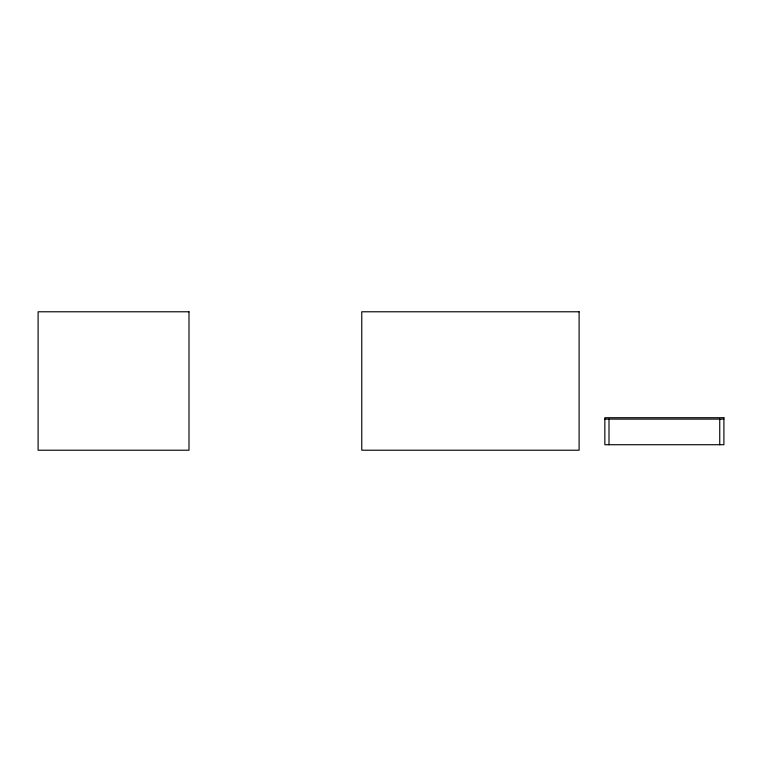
<?xml version="1.0" encoding="UTF-8"?>
<svg xmlns="http://www.w3.org/2000/svg" width="762" height="762" viewBox="0 0 762 762"><rect width="100%" height="100%" fill="white"/><g stroke="black" fill="none" stroke-linecap="round" stroke-linejoin="round"><path stroke-width="1.14" d="M604.847 419.11L723.9 419.11M719.747 419.11L719.747 444.722M609 419.11L609 444.722M188.995 311.782L38.1 311.782L38.1 450.218L188.995 450.218L188.995 311.782M579.11 311.782L361.769 311.782L361.769 450.218L579.11 450.218L579.11 311.782M723.9 417.719L604.847 417.719L604.847 444.722L723.9 444.722L723.9 417.719"/></g></svg>
